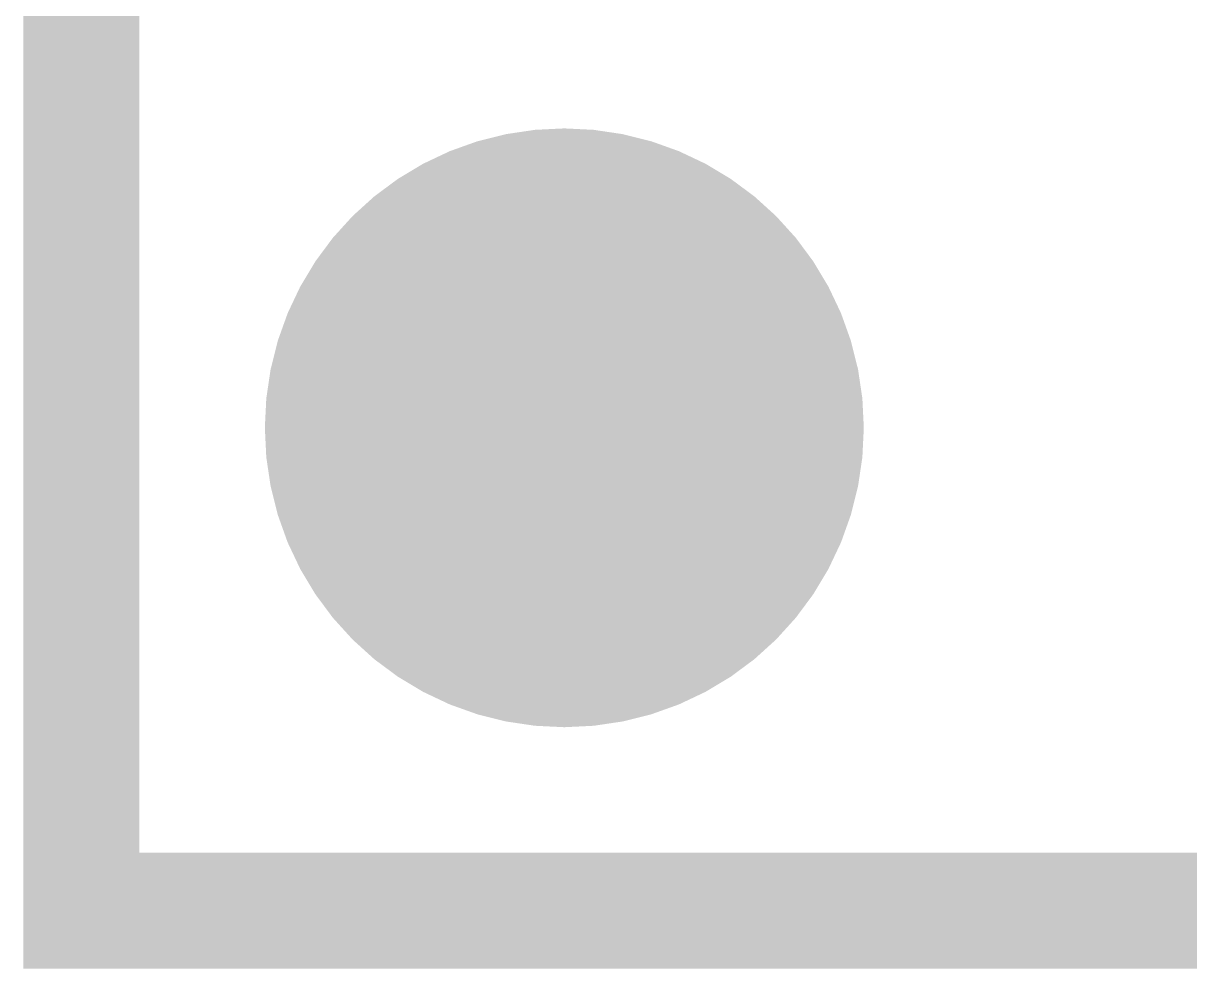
# Model space of a CAD drawing. Header units: millimetres. Extents: x 260 to 357, y 109 to 232.
# Drawn here: x 288.305 to 291.371, y 127.754 to 130.24 of the extents above; entities that cross this region are included whole.
import ezdxf

# ---------------------------------------------------------------- set-up
doc = ezdxf.new("R2010")
doc.units = ezdxf.units.MM
for name, color, linetype in [('DRIL_PLTE_THRU_01', 3, 'Continuous'), ('DRIL_PLTE_THRU_02', 5, 'Continuous'), ('PADS_TOP', 96, 'Continuous'), ('PART_TOP_2DLINE_26', 254, 'Continuous')]:
    doc.layers.add(name, color=color, linetype=linetype)

# ---------------------------------------------------------------- blocks, each defined once
blk = doc.blocks.new('SMOOTH_0$3048')
at = {"const_width": 0.1524}
blk.add_lwpolyline([(-0.0762, 0, 1), (0.0762, 0, 1)], format="xyb", close=True, dxfattribs=at)
blk = doc.blocks.new('PART_BODY_TOP_31')
at = {"layer": 'PART_TOP_2DLINE_26', "const_width": 0.3048}
blk.add_lwpolyline([(3.81, -1.27), (-1.27, -1.27), (-1.27, 39.497), (-1.27, 39.5478), (3.81, 39.5478), (3.81, 39.497)], close=True, dxfattribs=at)
at = {"layer": 'PART_TOP_2DLINE_26'}
blk.add_blockref('SMOOTH_0$3048', (3.81, -1.27), dxfattribs=at)
blk = doc.blocks.new('DRIL_HOLE_0$9000006667')
at = {"const_width": 0.45}
blk.add_lwpolyline([(-0.225, 0, 1), (0.225, 0, 1)], format="xyb", close=True, dxfattribs=at)
blk = doc.blocks.new('PAD_53')
at = {"const_width": 0.7874}
blk.add_lwpolyline([(0, -0.3937, 1), (0, 0.3937, 1)], format="xyb", close=True, dxfattribs=at)
blk = doc.blocks.new('STK_TOP_94')
at = {"layer": 'DRIL_PLTE_THRU_01'}
blk.add_blockref('DRIL_HOLE_0$9000006667', (0, 0), dxfattribs=at)
at = {"layer": 'DRIL_PLTE_THRU_02'}
blk.add_blockref('DRIL_HOLE_0$9000006667', (0, 0), dxfattribs=at)
at = {"layer": 'PADS_TOP', "rotation": 90}
blk.add_blockref('PAD_53', (0, 0), dxfattribs=at)
blk = doc.blocks.new('SYM_TOP_31')
for name, p in [('PART_BODY_TOP_31', (0, 0)), ('STK_TOP_94', (2.54, 0))]:
    blk.add_blockref(name, p)
blk = doc.blocks.new('PART_TOP_147')
blk.add_blockref('SYM_TOP_31', (0, 0))

msp = doc.modelspace()

# ---------------------------------------------------------------- block references
at = {"rotation": 270}
msp.add_blockref('PART_TOP_147', (289.7272, 131.7164), dxfattribs=at)

doc.saveas('drawing.dxf')
